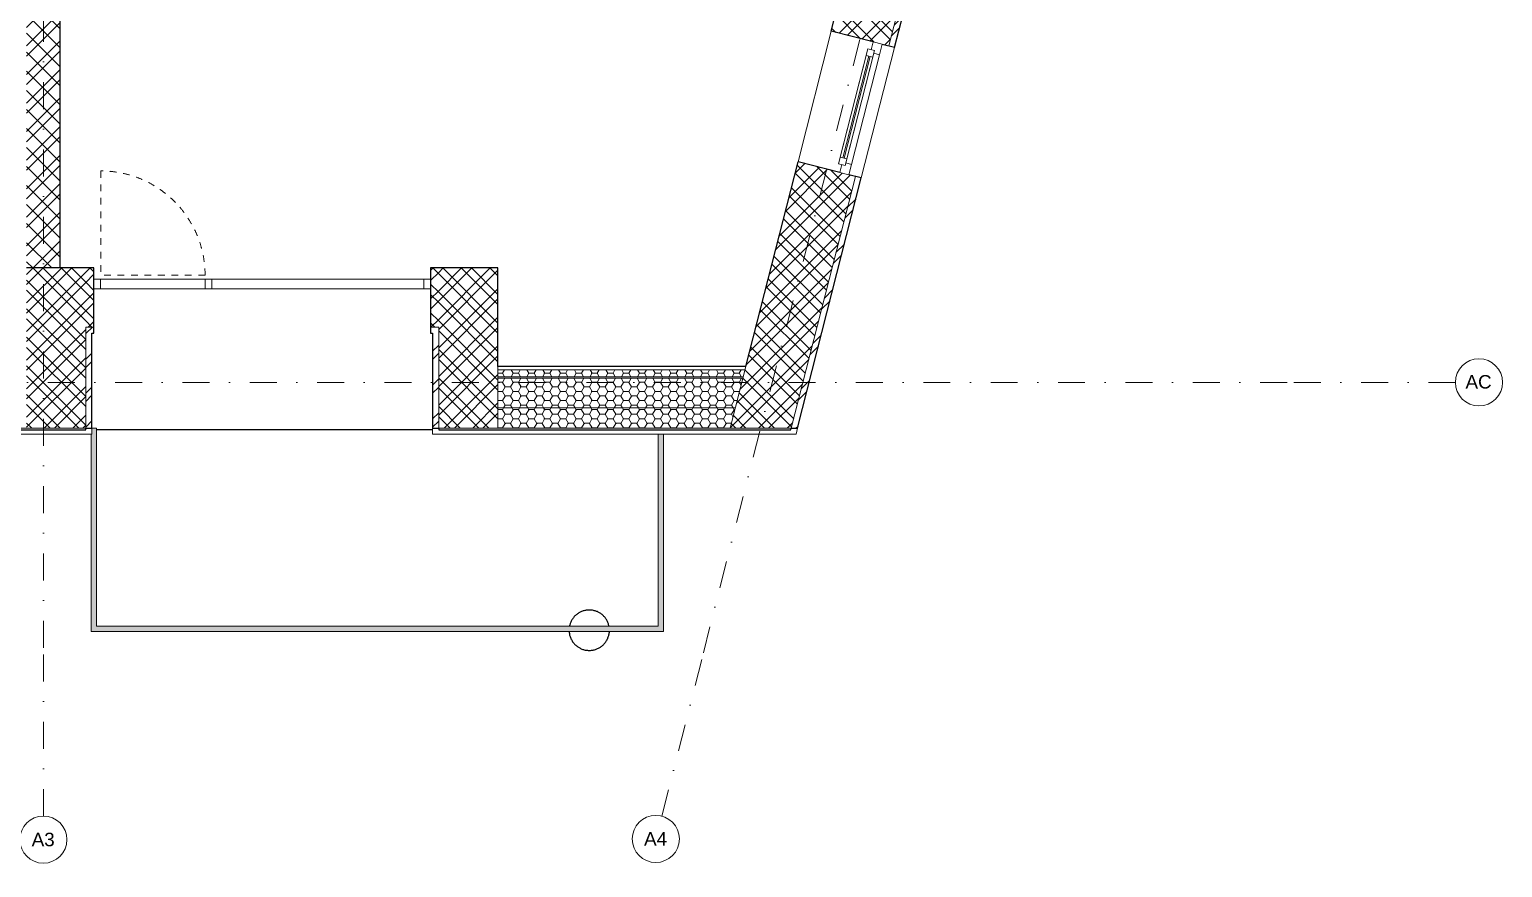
# Model space of a CAD drawing. Header units: millimetres. Extents: x -3417 to 49379, y -3604 to 14792.
# Drawn here: x 16096 to 27034, y -3604 to 2621 of the extents above; entities that cross this region are included whole.
import ezdxf

# ---------------------------------------------------------------- set-up
doc = ezdxf.new("R2010")
doc.units = ezdxf.units.MM
doc.linetypes.add('UDL_2NP_A$0$HA_Dash_2mm-S1mm', pattern=[100, 50, -50])
doc.linetypes.add('UDL_2NP_A$0$HA_DashDot_10mm-S3mm', pattern=[500, 200, -150, 0, -150])
for name, color, linetype, lineweight in [('ABMV_det-koty 10', 140, 'Continuous', 5), ('UDL_2NP_A$0$A-DOOR-____-OTLN', 252, 'Continuous', 9), ('UDL_2NP_A$0$A-FLOR-____-OTLN', 252, 'Continuous', 9), ('UDL_2NP_A$0$A-FLOR-HRAL-OTLN', 252, 'Continuous', 9), ('UDL_2NP_A$0$A-GENM-____-OTLN', 252, 'Continuous', 9), ('UDL_2NP_A$0$A-GLAZ-____-MCUT', 252, 'Continuous', 5), ('UDL_2NP_A$0$A-GLAZ-____-OTLN', 252, 'Continuous', 5), ('UDL_2NP_A$0$A-GLAZ-CURT-MCUT', 252, 'Continuous', 5), ('UDL_2NP_A$0$A-GLAZ-CURT-OTLN', 252, 'Continuous', 5), ('UDL_2NP_A$0$A-GLAZ-CWMG-MCUT', 252, 'Continuous', 5), ('UDL_2NP_A$0$A-GLAZ-CWMG-OTLN', 252, 'Continuous', 5), ('UDL_2NP_A$0$A-WALL-____-MCUT', 252, 'Continuous', 9), ('UDL_2NP_A$0$A-WALL-____-OTLN', 252, 'Continuous', 9), ('UDL_2NP_A$0$A-WALL-____-PATT', 252, 'Continuous', 25), ('UDL_2NP_A$0$I-WALL-____-MCUT', 252, 'Continuous', 25), ('UDL_2NP_A$0$S-GRID-____-IDEN', 252, 'Continuous', 9), ('UDL_2NP_A$0$S-GRID-____-OTLN', 252, 'Continuous', 5)]:
    doc.layers.add(name, color=color, linetype=linetype, lineweight=lineweight)
doc.styles.add('UDL_2NP_A$0$Arial_1', font='arial.ttf', dxfattribs={"height": 100})
pattern_1 = [(45, (0, 0), (-106.066, 106.066), []), (45, (75, 0), (-106.066, 106.066), []), (315, (0, 0), (106.066, 106.066), []), (315, (75, 0), (106.066, 106.066), [])]
pattern_2 = [(0, (0, 0), (58.594, 33.829), [39.062, -78.125]), (120, (0, 0), (-58.593773, 33.82939), [39.062, -78.125]), (60, (0, 0), (0.000227, 67.65839), [0, -78.125, 39.062, 0])]
pattern_3 = [(45, (0, 0), (-125.7236, 125.7236), []), (45, (0, 190.5), (-125.7236, 125.7236), [])]

# ---------------------------------------------------------------- blocks, each defined once
blk = doc.blocks.new('UDL_2NP_A$0$HA_WD_SinglePanel - 1000x1500-1389230-UDL_2NP-A')
at = {"layer": 'UDL_2NP_A$0$A-GLAZ-____-MCUT'}
for p, q in [((-500, 170), (-500, 100)), ((-420, 170), (-500, 170)), ((-440, 75), (-440, 125)), ((-440, 125), (-390, 125)), ((-420, 125), (-420, 170)), ((-390, 125), (-390, 75)), ((390, 75), (390, 125)), ((390, 125), (440, 125)), ((500, 170), (420, 170)), ((420, 170), (420, 125)), ((440, 125), (440, 75)), ((500, 100), (500, 170)), ((-500, 100), (-440, 100)), ((-390, 75), (-440, 75)), ((390, 105), (-390, 105)), ((390, 95), (-390, 95)), ((440, 75), (390, 75)), ((440, 100), (500, 100))]:
    blk.add_line(p, q, dxfattribs=at)
at = {"layer": 'UDL_2NP_A$0$A-GLAZ-____-OTLN'}
for p, q in [((440, 125), (-440, 125)), ((-440, 75), (-440, 125)), ((420, 170), (-420, 170)), ((390, 125), (-390, 125)), ((440, 125), (440, 75)), ((-440, 75), (440, 75)), ((390, 75), (-390, 75))]:
    blk.add_line(p, q, dxfattribs=at)
blk = doc.blocks.new('UDL_2NP_A$0$Top Rail Type - Top Rail_Internal_-1473526-UDL_2NP-A')
at = {"layer": 'UDL_2NP_A$0$A-FLOR-HRAL-OTLN'}
for points in [[(16555, -1850), (16595, -1810), (16595, -340), (16560, -340), (16560, -385), (16555, -385)], [(20805, -1850), (20805, -385), (20765, -385), (20765, -1810), (20798, -1843)], [(16555, -1850), (20805, -1850), (20765, -1810), (16595, -1810)]]:
    blk.add_hatch(color=256, dxfattribs=at).paths.add_polyline_path(points)
for p, q in [((16555, -1850), (16555, -385)), ((16560, -340), (16595, -340)), ((16595, -340), (16595, -1810)), ((20765, -1810), (20765, -385)), ((20805, -385), (20805, -1850)), ((20805, -1850), (16555, -1850)), ((16595, -1810), (20765, -1810))]:
    blk.add_line(p, q, dxfattribs=at)
blk = doc.blocks.new('UDL_2NP_A$0$Top Rail Type - Top Rail_Internal_-V12-UDL_2NP-A')
at = {"layer": 'UDL_2NP_A$0$A-FLOR-HRAL-OTLN'}
for p, q in [((16555, -385), (16555, -1850)), ((16595, -340), (16560, -340)), ((16595, -340), (16595, -1810)), ((20765, -1810), (20765, -385)), ((20805, -1850), (20805, -385)), ((16555, -1850), (20805, -1850)), ((16595, -1810), (20765, -1810))]:
    blk.add_line(p, q, dxfattribs=at)
blk = doc.blocks.new('UDL_2NP_A$0$Systémový panel - Sklo-1499866-UDL_2NP-A')
at = {"layer": 'UDL_2NP_A$0$A-GLAZ-CURT-MCUT'}
for p, q in [((787.5, 70), (-787.5, 70)), ((-787.5, 70), (-787.5, 0)), ((-787.5, 0), (787.5, 0)), ((787.5, 0), (787.5, 70))]:
    blk.add_line(p, q, dxfattribs=at)
blk = doc.blocks.new('UDL_2NP_A$0$Obdélníková příčel - 50x70mm EXT-1499828-UDL_2NP-A')
at = {"layer": 'UDL_2NP_A$0$A-GLAZ-CWMG-MCUT'}
for p, q in [((-50, 0), (0, 0)), ((-50, -70), (-50, 0)), ((0, 0), (0, -70)), ((0, -70), (-50, -70))]:
    blk.add_line(p, q, dxfattribs=at)
blk = doc.blocks.new('UDL_2NP_A$0$Obdélníková příčel - 50x70mm EXT-1499829-UDL_2NP-A')
at = {"layer": 'UDL_2NP_A$0$A-GLAZ-CWMG-MCUT'}
for p, q in [((0, 0), (-50, 0)), ((-50, 0), (-50, -70)), ((0, -70), (0, 0)), ((-50, -70), (0, -70))]:
    blk.add_line(p, q, dxfattribs=at)
blk = doc.blocks.new('UDL_2NP_A$0$ABMV_CW_Single_Swing_Generic - Ex_Glass_SKLOPNE-1550612-UDL_2NP-A')
at = {"layer": 'UDL_2NP_A$0$A-DOOR-____-OTLN', "linetype": 'UDL_2NP_A$0$HA_Dash_2mm-S1mm', "lineweight": 5}
for p in [(-387.5, -30), (387.5, -805)]:
    blk.add_line(p, (387.5, -30), dxfattribs=at)
blk.add_arc((387.5, -30), 775, 180, 270, dxfattribs=at)
blk = doc.blocks.new('UDL_2NP_A$0$Obdélníková příčel - 50x70mm EXT-1499825-UDL_2NP-A')
at = {"layer": 'UDL_2NP_A$0$A-GLAZ-CWMG-OTLN'}
for p, q in [((1980, 765), (2755, 765)), ((1980, 695), (2755, 695))]:
    blk.add_line(p, q, dxfattribs=at)
blk = doc.blocks.new('UDL_2NP_A$0$Obdélníková příčel - 50x70mm EXT-1499826-UDL_2NP-A')
at = {"layer": 'UDL_2NP_A$0$A-GLAZ-CWMG-MCUT'}
for p, q in [((-25, 0), (25, 0)), ((-25, -70), (-25, 0)), ((25, 0), (25, -70)), ((25, -70), (-25, -70))]:
    blk.add_line(p, q, dxfattribs=at)
blk = doc.blocks.new('UDL_2NP_A$0$HA_GM_ProductsPlaceholder - LP 30 - Venkovní balkonové zabrablí-V18-UDL_2NP-A')
at = {"layer": 'UDL_2NP_A$0$A-GENM-____-OTLN', "lineweight": 25, "flags": 128}
for points in [[(147, 31), (146, 36), (144, 41), (142, 47), (140, 53), (138, 58), (136, 64), (133, 69), (130, 75), (127, 80), (124, 85), (120, 90), (117, 94), (113, 99), (109, 103), (105, 108), (100, 112), (96, 116), (91, 119), (86, 123), (81, 126), (76, 129), (71, 132), (65, 135), (60, 138), (54, 140), (49, 142), (43, 144), (37, 145), (31, 147), (25, 148), (20, 149), (14, 149), (8, 150), (2, 150), (-4, 150), (-10, 150), (-16, 149), (-22, 148), (-28, 147), (-34, 146), (-40, 145), (-46, 143), (-51, 141), (-57, 139), (-62, 136), (-68, 134), (-73, 131), (-78, 128), (-83, 125), (-88, 121), (-93, 118), (-98, 114), (-102, 110), (-106, 106), (-111, 101), (-115, 97), (-118, 92), (-122, 87), (-125, 82), (-129, 77), (-132, 72), (-134, 67), (-137, 61), (-139, 56), (-141, 50), (-143, 45), (-145, 39), (-146, 33), (-147, 31)], [(-150, -9), (-150, -12), (-149, -18), (-148, -24), (-147, -30), (-146, -36), (-144, -41), (-142, -47), (-140, -53), (-138, -58), (-136, -64), (-133, -69), (-130, -75), (-127, -80), (-124, -85), (-120, -90), (-117, -94), (-113, -99), (-109, -103), (-105, -108), (-100, -112), (-96, -116), (-91, -119), (-86, -123), (-81, -126), (-76, -129), (-71, -132), (-65, -135), (-60, -138), (-54, -140), (-49, -142), (-43, -144), (-37, -145), (-31, -147), (-25, -148), (-20, -149), (-14, -149), (-8, -150), (-2, -150), (4, -150), (10, -150), (16, -149), (22, -148), (28, -147), (34, -146), (40, -145), (46, -143), (51, -141), (57, -139), (62, -136), (68, -134), (73, -131), (78, -128), (83, -125), (88, -121), (93, -118), (98, -114), (102, -110), (106, -106), (111, -101), (115, -97), (118, -92), (122, -87), (125, -82), (129, -77), (132, -72), (134, -67), (137, -61), (139, -56), (141, -50), (143, -45), (145, -39), (146, -33), (148, -27), (148, -21), (149, -15), (150, -9)]]:
    blk.add_lwpolyline(points, dxfattribs=at)
blk = doc.blocks.new('UDL_2NP_A$0$Grid - Radius 3_5mm-353793-UDL_2NP-A')
at = {"layer": 'UDL_2NP_A$0$S-GRID-____-IDEN'}
blk.add_circle((0, 0), 3.5, dxfattribs=at)
blk = doc.blocks.new('UDL_2NP_A')
at = {"layer": 'UDL_2NP_A$0$A-WALL-____-PATT', "lineweight": 5}
h = blk.add_hatch(dxfattribs=at)
h.set_pattern_fill('FP_2', color=256, style=0, pattern_type=2)
h.set_pattern_definition(pattern_1)
h.paths.add_polyline_path([(21299, -340), (21753, -340), (22229, 1529), (21803, 1638), (21337, -190)])
h.paths.add_polyline_path([(22477, 2498), (23033, 4678), (22606, 4787), (22214, 3248), (22214, 3157), (22190, 3157), (22050, 2607), (22440, 2508)])
h.paths.add_polyline_path([(23187, 5284), (23667, 7165), (23213, 7165), (22761, 5393), (23139, 5296)])
h = blk.add_hatch(dxfattribs=at)
h.set_pattern_fill('FP_5', color=256, style=0, pattern_type=2)
h.set_pattern_definition(pattern_3)
h.paths.add_polyline_path([(21799, -340), (22273, 1518), (22229, 1529), (21753, -340)])
h.paths.add_polyline_path([(22520, 2487), (23076, 4667), (23033, 4678), (22477, 2498)])
h.paths.add_polyline_path([(23231, 5273), (23725, 7210), (23678, 7210), (23187, 5284)])
h = blk.add_hatch(dxfattribs=at)
h.set_pattern_fill('FP_3', color=256, style=0, pattern_type=2)
h.set_pattern_definition([(45, (0, 0), (-106.066, 106.066), []), (45, (75, 0), (-106.066, 106.066), []), (315, (0, 0), (70.7107, 70.7107), [])])
h.paths.add_polyline_path([(16325, 850), (16325, 6725), (16075, 6725), (16075, 850)])
h = blk.add_hatch(dxfattribs=at)
h.set_pattern_fill('FP_2', color=256, style=0, pattern_type=2)
h.set_pattern_definition(pattern_1)
h.paths.add_polyline_path([(16515, -340), (16515, 850), (16075, 850), (16075, -340)])
h = blk.add_hatch(dxfattribs=at)
h.set_pattern_fill('FP_2', color=256, style=0, pattern_type=2)
h.set_pattern_definition(pattern_1)
h.paths.add_polyline_path([(19090, 410), (19135, 410), (19135, 850), (19075, 850), (19075, 410)])
h.paths.add_polyline_path([(16575, 410), (16575, 850), (16515, 850), (16515, 410)])
h = blk.add_hatch(dxfattribs=at)
h.set_pattern_fill('FP_2', color=256, style=0, pattern_type=2)
h.set_pattern_definition(pattern_1)
h.paths.add_polyline_path([(19575, -340), (19575, 850), (19135, 850), (19135, -340)])
h = blk.add_hatch(dxfattribs=at)
h.set_pattern_fill('FP_5', color=256, style=0, pattern_type=2)
h.set_pattern_definition(pattern_3)
h.paths.add_polyline_path([(19090, 365), (19090, 410), (19075, 410), (19075, 365)])
h.paths.add_polyline_path([(16560, 365), (16575, 365), (16575, 410), (16515, 410), (16515, 365)])
h = blk.add_hatch(dxfattribs=at)
h.set_pattern_fill('FP_5', color=256, style=0, pattern_type=2)
h.set_pattern_definition(pattern_3)
h.paths.add_polyline_path([(16560, -340), (16560, 365), (16515, 365), (16515, -340)])
h = blk.add_hatch(dxfattribs=at)
h.set_pattern_fill('FP_5', color=256, style=0, pattern_type=2)
h.set_pattern_definition(pattern_3)
h.paths.add_polyline_path([(19090, -340), (19135, -340), (19135, 410), (19090, 410), (19090, -39)])
h = blk.add_hatch(dxfattribs=at)
h.set_pattern_fill('FP_4', color=256, style=0, pattern_type=2)
h.set_pattern_definition(pattern_2)
h.paths.add_polyline_path([(20251, 42), (21396, 42), (21409, 92), (19575, 92), (19575, 42)])
h = blk.add_hatch(dxfattribs=at)
h.set_pattern_fill('FP_4', color=256, style=0, pattern_type=2)
h.set_pattern_definition(pattern_2)
h.paths.add_polyline_path([(19575, -190), (21337, -190), (21393, 30), (19575, 30), (19575, -39)])
h = blk.add_hatch(dxfattribs=at)
h.set_pattern_fill('FP_4', color=256, style=0, pattern_type=2)
h.set_pattern_definition(pattern_2)
h.paths.add_polyline_path([(21299, -340), (21337, -190), (19575, -190), (19575, -340), (20251, -340)])
at = {"layer": 'UDL_2NP_A$0$A-FLOR-____-OTLN'}
for p, q in [((19090, -351), (16595, -348)), ((16595, -353), (19090, -353))]:
    blk.add_line(p, q, dxfattribs=at)
at = {"layer": 'UDL_2NP_A$0$A-WALL-____-MCUT'}
for p, q in [((22477, 2498), (23033, 4678)), ((21753, -340), (22229, 1529)), ((16515, 410), (16575, 410)), ((16515, 410), (16515, -340)), ((19135, 410), (19075, 410)), ((19135, 410), (19135, -340)), ((19575, 117), (19575, -340)), ((21299, -340), (21415, 117)), ((21409, 92), (19575, 92)), ((21396, 42), (19575, 42)), ((21393, 30), (19575, 30)), ((21337, -190), (19575, -190)), ((16515, -340), (14875, -340)), ((21753, -340), (19135, -340))]:
    blk.add_line(p, q, dxfattribs=at)
at = {"layer": 'UDL_2NP_A$0$A-WALL-____-MCUT', "lineweight": 25}
for p, q in [((22520, 2487), (23076, 4667)), ((22050, 2607), (22190, 3157)), ((22360, 2528), (22050, 2607)), ((22520, 2487), (22428, 2510)), ((21415, 117), (21803, 1638)), ((22113, 1559), (21803, 1638)), ((22273, 1518), (22181, 1541)), ((21799, -340), (22273, 1518)), ((16575, 850), (16075, 850)), ((16575, 365), (16575, 850)), ((19575, 850), (19075, 850)), ((19075, 850), (19075, 365)), ((19575, 117), (19575, 850)), ((16560, -340), (16560, 365)), ((16560, 365), (16575, 365)), ((19075, 365), (19090, 365)), ((19090, 365), (19090, -340)), ((21415, 117), (19575, 117)), ((12165, -353), (16515, -353)), ((16515, -353), (16515, -340)), ((16515, -340), (16560, -340)), ((19090, -340), (19135, -340)), ((19135, -340), (19135, -353)), ((19135, -353), (21749, -353)), ((21749, -353), (21753, -340)), ((21753, -340), (21799, -340))]:
    blk.add_line(p, q, dxfattribs=at)
at = {"layer": 'UDL_2NP_A$0$A-WALL-____-OTLN'}
for p, q in [((21803, 1638), (22050, 2607)), ((22520, 2487), (22273, 1518)), ((16560, -385), (12120, -385)), ((16560, -340), (16560, -385)), ((19090, -340), (19090, -385)), ((21788, -385), (19090, -385)), ((21799, -340), (21788, -385))]:
    blk.add_line(p, q, dxfattribs=at)
at = {"layer": 'UDL_2NP_A$0$I-WALL-____-MCUT'}
blk.add_line((16325, 850), (16325, 4585), dxfattribs=at)
at = {"layer": 'UDL_2NP_A$0$S-GRID-____-OTLN', "linetype": 'UDL_2NP_A$0$HA_DashDot_10mm-S3mm', "lineweight": 9}
for p, q in [((16200, -1971), (16200, 13160)), ((21100, -2010), (24979, 13199)), ((25434, 0), (-1817, 0)), ((26684, 0), (25434, 0)), ((16200, -3221), (16200, -1971)), ((20791, -3221), (21100, -2010))]:
    blk.add_line(p, q, dxfattribs=at)
at = {"layer": 'UDL_2NP_A$0$A-DOOR-____-OTLN', "rotation": 180}
blk.add_blockref('UDL_2NP_A$0$ABMV_CW_Single_Swing_Generic - Ex_Glass_SKLOPNE-1550612-UDL_2NP-A', (17013, 765), dxfattribs=at)
at = {"layer": 'UDL_2NP_A$0$A-FLOR-HRAL-OTLN'}
for name in ['UDL_2NP_A$0$Top Rail Type - Top Rail_Internal_-1473526-UDL_2NP-A', 'UDL_2NP_A$0$Top Rail Type - Top Rail_Internal_-V12-UDL_2NP-A']:
    blk.add_blockref(name, (0, 0), dxfattribs=at)
at = {"layer": 'UDL_2NP_A$0$A-GENM-____-OTLN'}
blk.add_blockref('UDL_2NP_A$0$HA_GM_ProductsPlaceholder - LP 30 - Venkovní balkonové zabrablí-V18-UDL_2NP-A', (20253, -1841), dxfattribs=at)
at = {"layer": 'UDL_2NP_A$0$A-GLAZ-____-OTLN', "rotation": 255.690068739286}
blk.add_blockref('UDL_2NP_A$0$HA_WD_SinglePanel - 1000x1500-1389230-UDL_2NP-A', (22140, 2068), dxfattribs=at)
at = {"layer": 'UDL_2NP_A$0$A-GLAZ-CURT-OTLN', "rotation": 180}
blk.add_blockref('UDL_2NP_A$0$Systémový panel - Sklo-1499866-UDL_2NP-A', (18238, 765), dxfattribs=at)
at = {"layer": 'UDL_2NP_A$0$A-GLAZ-CWMG-OTLN', "extrusion": (0, 0, -1)}
for name, p in [('UDL_2NP_A$0$Obdélníková příčel - 50x70mm EXT-1499828-UDL_2NP-A', (-16575, 765)), ('UDL_2NP_A$0$Obdélníková příčel - 50x70mm EXT-1499826-UDL_2NP-A', (-17425, 765))]:
    blk.add_blockref(name, p, dxfattribs=at)
at = {"layer": 'UDL_2NP_A$0$A-GLAZ-CWMG-OTLN'}
for name, p in [('UDL_2NP_A$0$Obdélníková příčel - 50x70mm EXT-1499825-UDL_2NP-A', (14645, 0)), ('UDL_2NP_A$0$Obdélníková příčel - 50x70mm EXT-1499829-UDL_2NP-A', (19075, 765))]:
    blk.add_blockref(name, p, dxfattribs=at)
at = {"layer": 'UDL_2NP_A$0$S-GRID-____-IDEN'}
for p, xscale, yscale, zscale, rotation in [((26859, 0), 50.00000000000001, 50.00000000000001, 50.00000000000001, 90), ((20747, -3391), 49.99999999999998, 49.99999999999998, 49.99999999999998, 345.6900687392856)]:
    blk.add_blockref('UDL_2NP_A$0$Grid - Radius 3_5mm-353793-UDL_2NP-A', p, dxfattribs=dict(at, xscale=xscale, yscale=yscale, zscale=zscale, rotation=rotation))
at = {"layer": 'UDL_2NP_A$0$S-GRID-____-IDEN', "xscale": 49.99999999999998, "yscale": 49.99999999999998, "zscale": 49.99999999999998}
blk.add_blockref('UDL_2NP_A$0$Grid - Radius 3_5mm-353793-UDL_2NP-A', (16200, -3396), dxfattribs=at)
at = {"layer": 'UDL_2NP_A$0$S-GRID-____-IDEN', "lineweight": 5, "char_height": 100, "attachment_point": 1, "style": 'UDL_2NP_A$0$Arial_1'}
for s, insert, width in [('AC', (26759, 54), 240.51), ('A3', (16113, -3345), 212.45), ('A4', (20660, -3340), 212.45)]:
    blk.add_mtext(s, dxfattribs=dict(at, insert=insert, width=width))

msp = doc.modelspace()

# ---------------------------------------------------------------- block references
at = {"layer": 'ABMV_det-koty 10'}
msp.add_blockref('UDL_2NP_A', (0, 0), dxfattribs=at)

doc.saveas('drawing.dxf')
